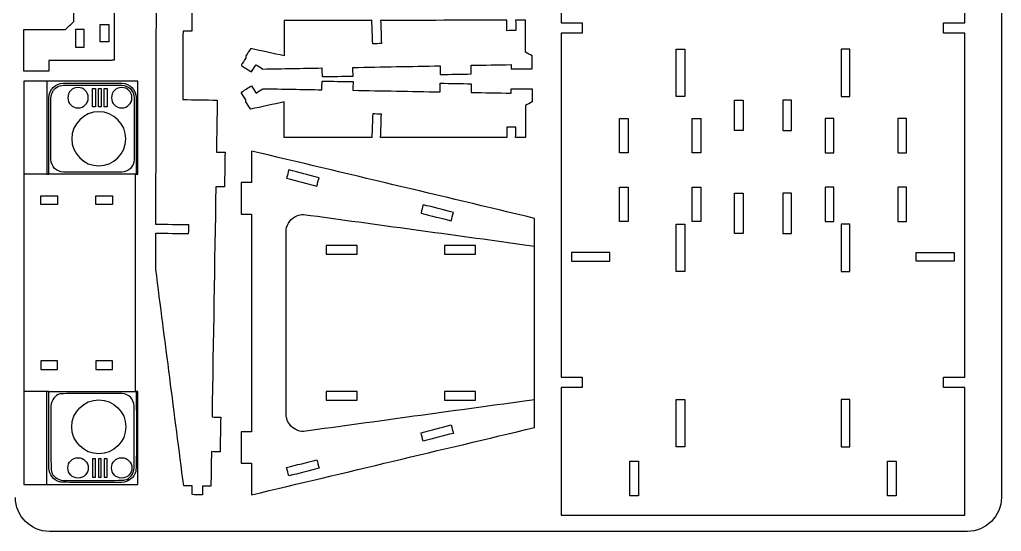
# Model space of a CAD drawing. Extents: x 1449 to 2334, y 110 to 990.
# Drawn here: x 1740.7 to 2029.5, y 109.9 to 260.4 of the extents above; entities that cross this region are included whole.
import ezdxf

# ---------------------------------------------------------------- set-up
doc = ezdxf.new("R2010")
doc.units = 0
doc.layers.get('0').update_dxf_attribs({"linetype": 'CONTINUOUS'})

msp = doc.modelspace()

# ---------------------------------------------------------------- linework, layer by layer
at = {"color": 175}
for p, q in [((2029.477645, 539.85946), (2029.477645, 119.85946)), ((2019.477645, 109.85946), (1749.477645, 109.85946))]:
    msp.add_line(p, q, dxfattribs=at)
at = {"color": 3}
for p, q in [((1889.540745, 260.23466), (1886.618845, 260.22956)), ((1891.515545, 245.92006), (1891.488545, 249.77396)), ((1741.967945, 242.35046), (1741.967245, 123.64356)), ((1775.509045, 242.35006), (1741.967945, 242.35046)), ((1891.515545, 240.08996), (1891.488545, 236.23606)), ((1889.540745, 225.77536), (1886.618845, 225.78046)), ((1774.812045, 214.96786), (1775.509045, 214.96786)), ((1775.508645, 151.02536), (1774.811545, 151.02546)), ((1741.967245, 123.64356), (1775.508245, 123.64326))]:
    msp.add_line(p, q, dxfattribs=at)
at = {"color": 1}
msp.add_line((1749.319445, 128.53866), (1749.319745, 151.02566), dxfattribs=at)
at = {"color": 3}
for points in [[(1780.804145, 200.17856), (1780.938745, 264.93516), (1781.073545, 329.69186), (1781.208045, 394.44846)], [(1768.527945, 360.79616), (1768.527745, 323.37876), (1768.527545, 285.96146), (1768.527345, 248.54416)], [(1899.995045, 275.56396), (1899.995045, 270.20156), (1899.995045, 264.83906), (1899.995045, 259.47666)], [(2018.702245, 259.47686), (2018.702245, 264.77126), (2018.702145, 270.06576), (2018.702145, 275.36026)], [(1791.352645, 270.95026), (1791.343045, 266.31176), (1791.333345, 261.67316), (1791.323745, 257.03476)], [(1756.652645, 259.86966), (1756.652645, 262.47416), (1756.652645, 265.07876), (1756.652645, 267.68326)], [(1844.068545, 260.22466), (1835.564545, 260.22276), (1827.060445, 260.22086), (1818.556345, 260.21906)], [(1818.556345, 260.21906), (1818.557245, 256.73196), (1818.557945, 253.24476), (1818.558745, 249.75776)], [(1844.323345, 260.23426), (1844.238445, 260.23106), (1844.153545, 260.22786), (1844.068545, 260.22466)], [(1844.585745, 253.30556), (1844.498245, 255.61516), (1844.410845, 257.92466), (1844.323345, 260.23426)], [(1847.148645, 260.22536), (1847.063745, 260.22236), (1846.978845, 260.21936), (1846.893845, 260.21636)], [(1846.893845, 260.21636), (1846.973845, 257.94506), (1847.053645, 255.67396), (1847.133545, 253.40266)], [(1883.777945, 260.23346), (1871.568245, 260.23066), (1859.358345, 260.22806), (1847.148645, 260.22536)], [(1883.997145, 260.23796), (1883.924145, 260.23646), (1883.850945, 260.23486), (1883.777945, 260.23346)], [(1884.060445, 257.17786), (1884.039345, 258.19796), (1884.018245, 259.21786), (1883.997145, 260.23796)], [(1886.618845, 260.22956), (1886.639445, 259.23046), (1886.660245, 258.23126), (1886.680845, 257.23206)], [(1889.542745, 250.84746), (1889.542045, 253.97656), (1889.541445, 257.10566), (1889.540745, 260.23466)], [(1741.967245, 245.31676), (1741.967245, 249.39606), (1741.967345, 253.47536), (1741.967345, 257.55466)], [(1741.967345, 257.55466), (1746.046645, 257.55466), (1750.125845, 257.55456), (1754.205145, 257.55456)], [(1754.205145, 257.55456), (1755.020945, 258.32626), (1755.836745, 259.09796), (1756.652645, 259.86966)], [(1788.774245, 257.04006), (1788.758845, 250.33166), (1788.743545, 243.62346), (1788.728345, 236.91516)], [(1791.323745, 257.03476), (1790.473945, 257.03646), (1789.624145, 257.03826), (1788.774245, 257.04006)], [(1886.680845, 257.23206), (1885.807345, 257.21396), (1884.933945, 257.19586), (1884.060445, 257.17786)], [(1899.995045, 259.47666), (1902.067345, 259.47666), (1904.139545, 259.47666), (1906.211845, 259.47666)], [(1906.211845, 259.47666), (1906.211845, 258.45686), (1906.211845, 257.43696), (1906.211845, 256.41716)], [(2012.484345, 259.47676), (2014.556945, 259.47676), (2016.629545, 259.47686), (2018.702245, 259.47686)], [(2012.484345, 256.41726), (2012.484345, 257.43706), (2012.484345, 258.45686), (2012.484345, 259.47676)], [(1906.211845, 256.41716), (1904.139545, 256.41716), (1902.067345, 256.41716), (1899.995045, 256.41716)], [(1899.995045, 256.41716), (1899.995045, 222.69926), (1899.995045, 188.98116), (1899.995045, 155.26326)], [(2018.702245, 256.41736), (2016.629545, 256.41736), (2014.556945, 256.41726), (2012.484345, 256.41726)], [(2018.702345, 155.26336), (2018.702245, 188.98136), (2018.702245, 222.69936), (2018.702245, 256.41736)], [(1808.699945, 251.94406), (1808.212545, 251.21446), (1807.725145, 250.48496), (1807.237745, 249.75536)], [(1818.558745, 249.75776), (1815.272545, 250.48646), (1811.986245, 251.21526), (1808.699945, 251.94406)], [(1847.133545, 253.40266), (1846.284245, 253.37026), (1845.435045, 253.33786), (1844.585745, 253.30556)], [(1767.300845, 248.37636), (1761.303945, 248.37636), (1755.307145, 248.37626), (1749.310245, 248.37626)], [(1749.310245, 248.37626), (1749.310245, 247.35646), (1749.310245, 246.33666), (1749.310245, 245.31676)], [(1768.527345, 248.54416), (1768.118445, 248.48816), (1767.709745, 248.43226), (1767.300845, 248.37636)], [(1807.237845, 249.12976), (1806.779145, 248.41426), (1806.320445, 247.69896), (1805.861845, 246.98346)], [(1807.237745, 249.75536), (1807.237745, 249.54686), (1807.237845, 249.33826), (1807.237845, 249.12976)], [(1891.488545, 249.77396), (1890.839945, 250.13176), (1890.191345, 250.48966), (1889.542745, 250.84746)], [(1805.861845, 246.98346), (1806.873745, 246.33466), (1807.885745, 245.68586), (1808.897645, 245.03716)], [(1808.897645, 245.03716), (1809.356345, 245.75256), (1809.815045, 246.46796), (1810.273645, 247.18346)], [(1810.273645, 247.18346), (1810.942245, 246.75486), (1811.610745, 246.32626), (1812.279245, 245.89766)], [(1812.279245, 245.89766), (1818.061145, 246.00136), (1823.842845, 246.10506), (1829.624745, 246.20876)], [(1829.624745, 246.20876), (1829.639745, 245.35906), (1829.654745, 244.50926), (1829.669745, 243.65956)], [(1838.747245, 246.36996), (1847.296545, 246.52386), (1855.845745, 246.67766), (1864.394945, 246.83156)], [(1838.792345, 243.82086), (1838.777245, 244.67056), (1838.762245, 245.52026), (1838.747245, 246.36996)], [(1864.394945, 246.83156), (1864.410045, 245.98186), (1864.425045, 245.13206), (1864.440045, 244.28236)], [(1873.517545, 246.99276), (1877.437445, 247.06156), (1881.357445, 247.13056), (1885.277345, 247.19936)], [(1873.562545, 244.44356), (1873.547545, 245.29326), (1873.532545, 246.14306), (1873.517545, 246.99276)], [(1885.277345, 247.19936), (1885.285445, 246.77246), (1885.293545, 246.34556), (1885.301545, 245.91866)], [(1885.301545, 245.91866), (1887.372945, 245.91906), (1889.444245, 245.91956), (1891.515545, 245.92006)], [(1749.310245, 245.31676), (1746.862645, 245.31676), (1744.414945, 245.31676), (1741.967245, 245.31676)], [(1829.669745, 243.65956), (1832.710545, 243.71336), (1835.751445, 243.76706), (1838.792345, 243.82086)], [(1864.440045, 244.28236), (1867.480945, 244.33616), (1870.521745, 244.38976), (1873.562545, 244.44356)], [(1775.509045, 214.96786), (1775.509045, 224.09526), (1775.509045, 233.22266), (1775.509045, 242.35006)], [(1805.861845, 239.02656), (1806.873745, 239.67536), (1807.885745, 240.32416), (1808.897645, 240.97286)], [(1808.897645, 240.97286), (1809.356345, 240.25746), (1809.815045, 239.54206), (1810.273645, 238.82656)], [(1810.273645, 238.82656), (1810.942245, 239.25516), (1811.610745, 239.68376), (1812.279245, 240.11236)], [(1812.279245, 240.11236), (1818.061145, 240.00866), (1823.842845, 239.90496), (1829.624745, 239.80126)], [(1829.624745, 239.80126), (1829.639745, 240.65096), (1829.654745, 241.50076), (1829.669745, 242.35046)], [(1829.669745, 242.35046), (1832.710545, 242.29666), (1835.751445, 242.24296), (1838.792345, 242.18916)], [(1838.792345, 242.18916), (1838.777245, 241.33946), (1838.762245, 240.48976), (1838.747245, 239.64006)], [(1864.394945, 239.17846), (1864.410045, 240.02816), (1864.425045, 240.87796), (1864.440045, 241.72766)], [(1864.440045, 241.72766), (1867.480945, 241.67386), (1870.521745, 241.62026), (1873.562545, 241.56646)], [(1873.562545, 241.56646), (1873.547545, 240.71676), (1873.532545, 239.86696), (1873.517545, 239.01726)], [(1885.277345, 238.81066), (1885.285445, 239.23756), (1885.293545, 239.66446), (1885.301545, 240.09136)], [(1885.301545, 240.09136), (1887.372945, 240.09096), (1889.444245, 240.09046), (1891.515545, 240.08996)], [(1788.728345, 236.91516), (1792.101045, 236.85946), (1795.473745, 236.80386), (1798.846445, 236.74816)], [(1807.237845, 236.88026), (1806.779145, 237.59576), (1806.320445, 238.31106), (1805.861845, 239.02656)], [(1807.237745, 236.25466), (1807.237745, 236.46316), (1807.237845, 236.67176), (1807.237845, 236.88026)], [(1838.747245, 239.64006), (1847.296545, 239.48616), (1855.845745, 239.33236), (1864.394945, 239.17846)], [(1873.517545, 239.01726), (1877.437445, 238.94846), (1881.357445, 238.87946), (1885.277345, 238.81066)], [(1798.846445, 236.74816), (1798.762145, 231.64976), (1798.677945, 226.55126), (1798.593645, 221.45286)], [(1808.699945, 234.06596), (1808.212545, 234.79556), (1807.725145, 235.52506), (1807.237745, 236.25466)], [(1818.558745, 236.25226), (1815.272545, 235.52356), (1811.986245, 234.79476), (1808.699945, 234.06596)], [(1818.556345, 225.79096), (1818.557245, 229.27806), (1818.557945, 232.76526), (1818.558745, 236.25226)], [(1889.542745, 235.16256), (1889.542045, 232.03346), (1889.541445, 228.90436), (1889.540745, 225.77536)], [(1891.488545, 236.23606), (1890.839945, 235.87826), (1890.191345, 235.52036), (1889.542745, 235.16256)], [(1844.585745, 232.70446), (1844.498245, 230.39486), (1844.410845, 228.08536), (1844.323345, 225.77576)], [(1847.133545, 232.60736), (1846.284245, 232.63976), (1845.435045, 232.67216), (1844.585745, 232.70446)], [(1846.893845, 225.79366), (1846.973845, 228.06496), (1847.053645, 230.33606), (1847.133545, 232.60736)], [(1884.060445, 228.83216), (1884.039345, 227.81206), (1884.018245, 226.79216), (1883.997145, 225.77206)], [(1886.680845, 228.77796), (1885.807345, 228.79606), (1884.933945, 228.81416), (1884.060445, 228.83216)], [(1886.618845, 225.78046), (1886.639445, 226.77956), (1886.660245, 227.77876), (1886.680845, 228.77796)], [(1844.068545, 225.78536), (1835.564545, 225.78726), (1827.060445, 225.78916), (1818.556345, 225.79096)], [(1844.323345, 225.77576), (1844.238445, 225.77896), (1844.153545, 225.78216), (1844.068545, 225.78536)], [(1847.148645, 225.78466), (1847.063745, 225.78766), (1846.978845, 225.79066), (1846.893845, 225.79366)], [(1883.777945, 225.77656), (1871.568245, 225.77936), (1859.358345, 225.78196), (1847.148645, 225.78466)], [(1883.997145, 225.77206), (1883.924145, 225.77356), (1883.850945, 225.77516), (1883.777945, 225.77656)], [(1798.593645, 221.45286), (1799.443445, 221.43876), (1800.293145, 221.42476), (1801.142945, 221.41076)], [(1801.142945, 221.41076), (1801.086745, 218.01176), (1801.030545, 214.61286), (1800.974445, 211.21396)], [(1892.191145, 201.96766), (1864.441645, 208.56916), (1836.692045, 215.17066), (1808.942545, 221.77216)], [(1808.942545, 221.77216), (1808.942545, 218.68126), (1808.942545, 215.59036), (1808.942545, 212.49946)], [(1774.811545, 151.02546), (1774.811745, 172.33956), (1774.811845, 193.65376), (1774.812045, 214.96786)], [(1798.425145, 211.25606), (1798.052045, 188.67516), (1797.678745, 166.09436), (1797.305545, 143.51356)], [(1800.974445, 211.21396), (1800.124645, 211.22796), (1799.274945, 211.24196), (1798.425145, 211.25606)], [(1808.942545, 212.49946), (1807.915645, 212.49946), (1806.888645, 212.49946), (1805.861845, 212.49946)], [(1805.861845, 212.49946), (1805.861845, 209.40846), (1805.861845, 206.31756), (1805.861845, 203.22666)], [(1805.861845, 203.22666), (1806.888645, 203.22666), (1807.915645, 203.22666), (1808.942545, 203.22666)], [(1808.942545, 203.22666), (1808.942545, 181.86996), (1808.942545, 160.51316), (1808.942545, 139.15646)], [(1790.479345, 200.01886), (1787.254245, 200.07216), (1784.029245, 200.12536), (1780.804145, 200.17856)], [(1790.437245, 197.46966), (1790.451245, 198.31946), (1790.465245, 199.16916), (1790.479345, 200.01886)], [(1892.191145, 140.41546), (1892.191145, 160.93286), (1892.191145, 181.45026), (1892.191145, 201.96766)], [(1780.776645, 186.92116), (1780.783945, 190.49026), (1780.791445, 194.05956), (1780.798845, 197.62876)], [(1780.798845, 197.62876), (1784.011645, 197.57566), (1787.224445, 197.52266), (1790.437245, 197.46966)], [(1788.977545, 123.25186), (1786.243945, 144.47486), (1783.510245, 165.69796), (1780.776645, 186.92116)], [(1899.995045, 155.26326), (1902.067645, 155.26336), (1904.140345, 155.26336), (1906.212945, 155.26346)], [(1906.212945, 155.26346), (1906.212945, 154.24366), (1906.212945, 153.22376), (1906.212945, 152.20396)], [(2012.484445, 152.20406), (2012.484445, 153.22386), (2012.484445, 154.24366), (2012.484445, 155.26356)], [(2012.484445, 155.26356), (2014.557145, 155.26346), (2016.629745, 155.26346), (2018.702345, 155.26336)], [(1775.508245, 123.64326), (1775.508445, 132.77066), (1775.508545, 141.89796), (1775.508645, 151.02536)], [(1906.212945, 152.20396), (1904.140345, 152.20386), (1902.067645, 152.20386), (1899.995045, 152.20376)], [(1899.995045, 152.20376), (1899.995045, 139.67296), (1899.995045, 127.14196), (1899.995045, 114.61106)], [(2018.702245, 152.20386), (2016.629645, 152.20396), (2014.557045, 152.20396), (2012.484445, 152.20406)], [(2018.702245, 114.61126), (2018.702245, 127.14216), (2018.702245, 139.67296), (2018.702245, 152.20386)], [(1797.305545, 143.51356), (1798.155345, 143.49956), (1799.005045, 143.48556), (1799.854745, 143.47146)], [(1799.854745, 143.47146), (1799.798545, 140.07256), (1799.742445, 136.67356), (1799.686145, 133.27456)], [(1808.942545, 139.15646), (1807.915645, 139.15646), (1806.888645, 139.15646), (1805.861845, 139.15646)], [(1805.861845, 139.15646), (1805.861845, 136.06546), (1805.861845, 132.97456), (1805.861845, 129.88366)], [(1808.942545, 120.61106), (1836.692045, 127.21256), (1864.441645, 133.81396), (1892.191145, 140.41546)], [(1797.136945, 133.31666), (1797.080845, 129.91776), (1797.024645, 126.51876), (1796.968545, 123.11986)], [(1799.686145, 133.27456), (1798.836445, 133.28856), (1797.986745, 133.30266), (1797.136945, 133.31666)], [(1805.861845, 129.88366), (1806.888645, 129.88366), (1807.915645, 129.88366), (1808.942545, 129.88366)], [(1808.942545, 129.88366), (1808.942545, 126.79276), (1808.942545, 123.70196), (1808.942545, 120.61106)], [(1791.462245, 123.21076), (1790.634045, 123.22446), (1789.805845, 123.23816), (1788.977545, 123.25186)], [(1791.420145, 120.66156), (1791.434145, 121.51136), (1791.448145, 122.36096), (1791.462245, 123.21076)], [(1794.521245, 123.16026), (1794.507245, 122.31046), (1794.493245, 121.46076), (1794.479145, 120.61106)], [(1796.968545, 123.11986), (1796.152745, 123.13336), (1795.337045, 123.14676), (1794.521245, 123.16026)], [(1794.479145, 120.61106), (1793.459545, 120.62786), (1792.439745, 120.64466), (1791.420145, 120.66156)], [(1899.995045, 114.61106), (1939.564045, 114.61116), (1979.133145, 114.61116), (2018.702245, 114.61126)]]:
    msp.add_open_spline(points, degree=3, dxfattribs=at)
at = {"color": 250}
for points in [[(1759.734045, 257.55446), (1758.880545, 257.55476), (1758.027045, 257.55526), (1757.173545, 257.55566)], [(1757.173545, 257.55566), (1757.177145, 255.82186), (1757.180845, 254.08826), (1757.184445, 252.35446)], [(1759.734045, 252.35336), (1759.734045, 254.08706), (1759.734045, 255.82076), (1759.734045, 257.55446)], [(1764.439945, 253.91096), (1764.439945, 255.61066), (1764.439945, 257.31036), (1764.439945, 259.01006)], [(1764.439945, 259.01006), (1765.289745, 259.01006), (1766.139545, 259.01006), (1766.989445, 259.01006)], [(1766.989445, 259.01006), (1766.989445, 257.31036), (1766.989345, 255.61066), (1766.989345, 253.91096)], [(1757.184445, 252.35446), (1758.034345, 252.35416), (1758.884145, 252.35376), (1759.734045, 252.35336)], [(1766.989345, 253.91096), (1766.139545, 253.91096), (1765.289645, 253.91096), (1764.439945, 253.91096)], [(1933.779945, 251.77846), (1934.636245, 251.77846), (1935.492545, 251.77856), (1936.348845, 251.77856)], [(1933.779945, 237.86276), (1933.779945, 242.50126), (1933.779945, 247.13996), (1933.779945, 251.77846)], [(1936.348845, 251.77856), (1936.348845, 247.13996), (1936.348845, 242.50136), (1936.348845, 237.86286)], [(1982.347545, 251.77856), (1982.347545, 247.13996), (1982.347645, 242.50146), (1982.347645, 237.86296)], [(1984.916445, 251.77856), (1984.060145, 251.77856), (1983.203845, 251.77856), (1982.347545, 251.77856)], [(1984.916545, 237.86276), (1984.916545, 242.50136), (1984.916445, 247.13996), (1984.916445, 251.77856)], [(1757.898245, 240.46826), (1756.237845, 240.46826), (1754.891845, 239.12226), (1754.891845, 237.46186)], [(1760.904645, 237.46186), (1760.904645, 239.12226), (1759.558645, 240.46826), (1757.898245, 240.46826)], [(1762.169845, 234.76276), (1762.169845, 236.55756), (1762.169845, 238.35256), (1762.169845, 240.14736)], [(1762.169845, 240.14736), (1762.455445, 240.14736), (1762.740945, 240.14736), (1763.026545, 240.14736)], [(1763.026545, 240.14736), (1763.026545, 238.35256), (1763.026445, 236.55756), (1763.026445, 234.76276)], [(1763.883145, 240.14736), (1764.168745, 240.14736), (1764.454345, 240.14736), (1764.739845, 240.14736)], [(1763.883145, 234.76276), (1763.883145, 236.55756), (1763.883145, 238.35256), (1763.883145, 240.14736)], [(1764.739845, 240.14736), (1764.739845, 238.35256), (1764.739745, 236.55756), (1764.739745, 234.76276)], [(1765.596445, 234.76276), (1765.596445, 236.55756), (1765.596545, 238.35256), (1765.596545, 240.14736)], [(1765.596545, 240.14736), (1765.882045, 240.14736), (1766.167545, 240.14736), (1766.453045, 240.14736)], [(1766.453045, 240.14736), (1766.453045, 238.35256), (1766.453045, 236.55756), (1766.453045, 234.76276)], [(1770.741545, 240.46826), (1769.081145, 240.46826), (1767.735145, 239.12226), (1767.735145, 237.46186)], [(1773.747945, 237.46186), (1773.747945, 239.12226), (1772.401945, 240.46826), (1770.741545, 240.46826)], [(1754.891845, 237.46186), (1754.891845, 235.80146), (1756.237845, 234.45546), (1757.898245, 234.45546)], [(1757.898245, 234.45546), (1759.558645, 234.45546), (1760.904645, 235.80146), (1760.904645, 237.46186)], [(1767.735145, 237.46186), (1767.735145, 235.80146), (1769.081145, 234.45546), (1770.741545, 234.45546)], [(1770.741545, 234.45546), (1772.401945, 234.45546), (1773.747945, 235.80146), (1773.747945, 237.46186)], [(1936.348845, 237.86286), (1935.492545, 237.86286), (1934.636245, 237.86276), (1933.779945, 237.86276)], [(1982.347645, 237.86296), (1983.203945, 237.86286), (1984.060245, 237.86286), (1984.916545, 237.86276)], [(1763.026445, 234.76276), (1762.740845, 234.76276), (1762.455445, 234.76276), (1762.169845, 234.76276)], [(1764.739745, 234.76276), (1764.454245, 234.76276), (1764.168645, 234.76276), (1763.883145, 234.76276)], [(1766.453045, 234.76276), (1766.167545, 234.76276), (1765.881945, 234.76276), (1765.596445, 234.76276)], [(1950.950945, 236.74076), (1951.800745, 236.74076), (1952.650645, 236.74076), (1953.500345, 236.74076)], [(1950.950945, 227.79976), (1950.950945, 230.78016), (1950.950945, 233.76046), (1950.950945, 236.74076)], [(1953.500345, 236.74076), (1953.500345, 233.76046), (1953.500345, 230.78016), (1953.500345, 227.79976)], [(1967.746545, 236.74076), (1966.896745, 236.74076), (1966.046945, 236.74076), (1965.197045, 236.74076)], [(1965.197045, 236.74076), (1965.197045, 233.76046), (1965.197145, 230.78016), (1965.197145, 227.79976)], [(1967.746545, 227.79976), (1967.746545, 230.78016), (1967.746545, 233.76046), (1967.746545, 236.74076)], [(1764.005545, 233.32476), (1759.612345, 233.32476), (1756.051045, 229.76346), (1756.051045, 225.37026)], [(1771.960045, 225.37026), (1771.960045, 229.76346), (1768.398745, 233.32476), (1764.005545, 233.32476)], [(1917.116145, 231.33246), (1917.965945, 231.33266), (1918.815745, 231.33286), (1919.665545, 231.33306)], [(1917.116245, 221.25006), (1917.116245, 224.61086), (1917.116145, 227.97166), (1917.116145, 231.33246)], [(1919.665545, 231.33306), (1919.665545, 227.97206), (1919.665645, 224.61106), (1919.665645, 221.25006)], [(1938.532445, 231.33246), (1939.382245, 231.33266), (1940.232045, 231.33286), (1941.081845, 231.33306)], [(1938.532445, 221.25006), (1938.532445, 224.61086), (1938.532445, 227.97166), (1938.532445, 231.33246)], [(1941.081845, 231.33306), (1941.081845, 227.97206), (1941.081945, 224.61106), (1941.081945, 221.25006)], [(1980.165045, 231.33256), (1979.315145, 231.33276), (1978.465345, 231.33296), (1977.615445, 231.33316)], [(1977.615445, 231.33316), (1977.615445, 227.97216), (1977.615545, 224.61116), (1977.615545, 221.25016)], [(1980.165145, 221.25016), (1980.165145, 224.61096), (1980.165045, 227.97166), (1980.165045, 231.33256)], [(1999.031645, 231.33316), (1999.031745, 227.97216), (1999.031745, 224.61116), (1999.031845, 221.25016)], [(2001.581345, 231.33256), (2000.731445, 231.33276), (1999.881545, 231.33296), (1999.031645, 231.33316)], [(2001.581345, 221.25016), (2001.581345, 224.61096), (2001.581345, 227.97166), (2001.581345, 231.33256)], [(1756.051045, 225.37026), (1756.051045, 220.97706), (1759.612345, 217.41576), (1764.005545, 217.41576)], [(1764.005545, 217.41576), (1768.398745, 217.41576), (1771.960045, 220.97706), (1771.960045, 225.37026)], [(1953.500345, 227.79976), (1952.650645, 227.79976), (1951.800745, 227.79976), (1950.950945, 227.79976)], [(1965.197145, 227.79976), (1966.046945, 227.79976), (1966.896845, 227.79976), (1967.746545, 227.79976)], [(1919.665645, 221.25006), (1918.815845, 221.25006), (1917.965945, 221.25006), (1917.116245, 221.25006)], [(1941.081945, 221.25006), (1940.232045, 221.25006), (1939.382245, 221.25006), (1938.532445, 221.25006)], [(1977.615545, 221.25016), (1978.465445, 221.25016), (1979.315245, 221.25016), (1980.165145, 221.25016)], [(1999.031845, 221.25016), (1999.881645, 221.25016), (2000.731545, 221.25016), (2001.581345, 221.25016)], [(1748.708245, 214.96816), (1746.461445, 214.96816), (1744.214645, 214.96826), (1741.967945, 214.96826)], [(1819.888245, 216.22386), (1819.675145, 215.40126), (1819.461845, 214.57846), (1819.248745, 213.75576)], [(1819.248745, 213.75576), (1822.210945, 212.98826), (1825.173145, 212.22066), (1828.135345, 211.45316)], [(1828.774745, 213.92106), (1825.812545, 214.68866), (1822.850445, 215.45626), (1819.888245, 216.22386)], [(1828.135345, 211.45316), (1828.348445, 212.27576), (1828.561645, 213.09836), (1828.774745, 213.92106)], [(1917.116245, 211.16756), (1917.965945, 211.16776), (1918.815845, 211.16796), (1919.665645, 211.16816)], [(1917.116245, 201.08516), (1917.116245, 204.44596), (1917.116245, 207.80676), (1917.116245, 211.16756)], [(1919.665645, 211.16816), (1919.665645, 207.80716), (1919.665645, 204.44616), (1919.665645, 201.08516)], [(1938.534345, 211.16756), (1939.383445, 211.16776), (1940.232745, 211.16796), (1941.081845, 211.16816)], [(1938.534345, 201.08516), (1938.534345, 204.44596), (1938.534345, 207.80676), (1938.534345, 211.16756)], [(1941.081845, 211.16816), (1941.081845, 207.80716), (1941.081945, 204.44616), (1941.081945, 201.08516)], [(1980.165145, 211.16766), (1979.315245, 211.16786), (1978.465445, 211.16806), (1977.615545, 211.16826)], [(1977.615545, 211.16826), (1977.615545, 207.80726), (1977.615645, 204.44616), (1977.615645, 201.08516)], [(1980.165145, 201.08516), (1980.165145, 204.44596), (1980.165145, 207.80686), (1980.165145, 211.16766)], [(2001.581445, 211.16766), (2000.731545, 211.16786), (1999.881645, 211.16806), (1999.031745, 211.16826)], [(1999.031745, 211.16826), (1999.031845, 207.80726), (1999.031845, 204.44626), (1999.031945, 201.08526)], [(2001.581445, 201.08526), (2001.581445, 204.44606), (2001.581445, 207.80686), (2001.581445, 211.16766)], [(1746.976245, 208.54536), (1748.614745, 208.54536), (1750.253345, 208.54526), (1751.891745, 208.54526)], [(1746.976245, 205.99676), (1746.976245, 206.84636), (1746.976245, 207.69586), (1746.976245, 208.54536)], [(1751.891745, 208.54526), (1751.891845, 207.69576), (1751.891845, 206.84636), (1751.891945, 205.99676)], [(1763.141745, 205.99656), (1763.141745, 206.84606), (1763.141645, 207.69556), (1763.141645, 208.54506)], [(1763.141645, 208.54506), (1764.773345, 208.54506), (1766.405145, 208.54506), (1768.036845, 208.54506)], [(1768.036845, 208.54506), (1768.036745, 207.69556), (1768.036545, 206.84596), (1768.036545, 205.99646)], [(1950.950345, 197.53336), (1950.950345, 201.46406), (1950.950345, 205.39476), (1950.950345, 209.32556)], [(1950.950345, 209.32556), (1951.800145, 209.32556), (1952.650045, 209.32556), (1953.499845, 209.32556)], [(1953.499845, 209.32556), (1953.499845, 205.39456), (1953.499845, 201.46376), (1953.499845, 197.53276)], [(1967.746645, 209.32556), (1966.896845, 209.32556), (1966.047045, 209.32556), (1965.197245, 209.32556)], [(1965.197245, 209.32556), (1965.197245, 205.39456), (1965.197345, 201.46376), (1965.197345, 197.53276)], [(1967.746645, 197.53336), (1967.746645, 201.46406), (1967.746645, 205.39476), (1967.746645, 209.32556)], [(1751.891945, 205.99676), (1750.253345, 205.99676), (1748.614845, 205.99676), (1746.976245, 205.99676)], [(1768.036545, 205.99646), (1766.404945, 205.99646), (1764.773345, 205.99656), (1763.141745, 205.99656)], [(1859.423345, 205.97936), (1859.210245, 205.15666), (1858.996945, 204.33396), (1858.783845, 203.51136)], [(1868.309845, 203.67656), (1865.347645, 204.44416), (1862.385545, 205.21176), (1859.423345, 205.97936)], [(1819.136945, 198.65186), (1819.307445, 200.38056), (1820.628445, 202.05476), (1822.270245, 202.73486)], [(1822.270245, 202.73486), (1822.787845, 202.94926), (1823.690945, 203.14616), (1824.239845, 203.12666)], [(1824.239845, 203.12666), (1845.890345, 200.15786), (1867.541045, 197.18906), (1889.191545, 194.22046)], [(1858.783845, 203.51136), (1861.746045, 202.74376), (1864.708145, 201.97616), (1867.670345, 201.20866)], [(1867.670345, 201.20866), (1867.883445, 202.03136), (1868.096745, 202.85386), (1868.309845, 203.67656)], [(1919.665645, 201.08516), (1918.815845, 201.08516), (1917.965945, 201.08516), (1917.116245, 201.08516)], [(1933.780045, 186.29966), (1933.780045, 190.93826), (1933.780045, 195.57686), (1933.780045, 200.21546)], [(1933.780045, 200.21546), (1934.636345, 200.21546), (1935.492645, 200.21546), (1936.348945, 200.21546)], [(1936.348945, 200.21546), (1936.348945, 195.57696), (1936.348945, 190.93826), (1936.348945, 186.29976)], [(1941.081945, 201.08516), (1940.232745, 201.08516), (1939.383545, 201.08516), (1938.534345, 201.08516)], [(1977.615645, 201.08516), (1978.465445, 201.08516), (1979.315345, 201.08516), (1980.165145, 201.08516)], [(1982.347745, 200.21556), (1982.347745, 195.57706), (1982.347745, 190.93836), (1982.347745, 186.29986)], [(1984.916645, 200.21546), (1984.060345, 200.21546), (1983.204045, 200.21556), (1982.347745, 200.21556)], [(1984.916745, 186.29966), (1984.916745, 190.93826), (1984.916645, 195.57686), (1984.916645, 200.21546)], [(1999.031945, 201.08526), (1999.881745, 201.08526), (2000.731645, 201.08526), (2001.581445, 201.08526)], [(1819.136945, 143.73146), (1819.136945, 162.03826), (1819.136945, 180.34506), (1819.136945, 198.65186)], [(1953.499845, 197.53276), (1952.650045, 197.53296), (1951.800145, 197.53316), (1950.950345, 197.53336)], [(1965.197345, 197.53276), (1966.047145, 197.53296), (1966.896845, 197.53316), (1967.746645, 197.53336)], [(1840.021645, 193.95356), (1836.980245, 193.95346), (1833.938745, 193.95346), (1830.897345, 193.95336)], [(1830.897345, 193.95336), (1830.897445, 193.10356), (1830.897545, 192.25376), (1830.897645, 191.40406)], [(1840.021645, 191.40406), (1840.021645, 192.25386), (1840.021645, 193.10366), (1840.021645, 193.95356)], [(1874.798545, 193.95406), (1871.757245, 193.95406), (1868.715745, 193.95396), (1865.674345, 193.95396)], [(1865.674345, 193.95396), (1865.674445, 193.10416), (1865.674645, 192.25426), (1865.674745, 191.40446)], [(1874.798545, 191.40446), (1874.798545, 192.25436), (1874.798545, 193.10416), (1874.798545, 193.95406)], [(1830.897645, 191.40406), (1833.938945, 191.40406), (1836.980345, 191.40406), (1840.021645, 191.40406)], [(1865.674745, 191.40446), (1868.716045, 191.40446), (1871.757345, 191.40446), (1874.798545, 191.40446)], [(1914.272545, 191.94546), (1910.533245, 191.94546), (1906.793845, 191.94536), (1903.054545, 191.94536)], [(1903.054545, 191.94536), (1903.054545, 191.09546), (1903.054545, 190.24566), (1903.054545, 189.39576)], [(1914.272545, 189.39576), (1914.272545, 190.24566), (1914.272545, 191.09556), (1914.272545, 191.94546)], [(2004.424745, 191.94536), (2008.164045, 191.94536), (2011.903445, 191.94536), (2015.642745, 191.94536)], [(2004.424745, 189.39576), (2004.424745, 190.24566), (2004.424745, 191.09546), (2004.424745, 191.94536)], [(2015.642745, 191.94536), (2015.642745, 191.09546), (2015.642745, 190.24566), (2015.642745, 189.39576)], [(1903.054545, 189.39576), (1906.793845, 189.39576), (1910.533245, 189.39576), (1914.272545, 189.39576)], [(2015.642745, 189.39576), (2011.903445, 189.39576), (2008.164045, 189.39576), (2004.424745, 189.39576)], [(1936.348945, 186.29976), (1935.492645, 186.29976), (1934.636345, 186.29966), (1933.780045, 186.29966)], [(1982.347745, 186.29986), (1983.204045, 186.29976), (1984.060445, 186.29976), (1984.916745, 186.29966)], [(1746.975945, 159.99696), (1746.975945, 159.14736), (1746.975945, 158.29796), (1746.975945, 157.44846)], [(1751.891645, 159.99696), (1750.253145, 159.99696), (1748.614545, 159.99696), (1746.975945, 159.99696)], [(1751.891445, 157.44836), (1751.891545, 158.29786), (1751.891545, 159.14736), (1751.891645, 159.99696)], [(1768.036145, 159.99646), (1766.404545, 159.99646), (1764.773045, 159.99656), (1763.141445, 159.99656)], [(1763.141445, 159.99656), (1763.141445, 159.14706), (1763.141445, 158.29756), (1763.141445, 157.44796)], [(1768.036545, 157.44796), (1768.036445, 158.29756), (1768.036345, 159.14696), (1768.036145, 159.99646)], [(1746.975945, 157.44846), (1748.614445, 157.44846), (1750.252945, 157.44836), (1751.891445, 157.44836)], [(1763.141445, 157.44796), (1764.773145, 157.44796), (1766.404945, 157.44796), (1768.036545, 157.44796)], [(1840.021645, 150.97856), (1836.980245, 150.97856), (1833.938745, 150.97856), (1830.897345, 150.97856)], [(1830.897345, 150.97856), (1830.897445, 150.12866), (1830.897545, 149.27886), (1830.897645, 148.42896)], [(1840.021645, 148.42896), (1840.021645, 149.27886), (1840.021645, 150.12866), (1840.021645, 150.97856)], [(1874.798545, 150.97876), (1871.757245, 150.97876), (1868.715745, 150.97866), (1865.674345, 150.97866)], [(1865.674345, 150.97866), (1865.674445, 150.12886), (1865.674645, 149.27906), (1865.674745, 148.42926)], [(1874.798545, 148.42926), (1874.798545, 149.27916), (1874.798545, 150.12886), (1874.798545, 150.97876)], [(1756.050545, 140.62336), (1756.050545, 145.01656), (1759.611845, 148.57786), (1764.005045, 148.57786)], [(1764.005045, 148.57786), (1768.398245, 148.57786), (1771.959545, 145.01656), (1771.959545, 140.62336)], [(1889.191545, 148.16276), (1867.541045, 145.19416), (1845.890345, 142.22526), (1824.239845, 139.25646)], [(1830.897645, 148.42896), (1833.938945, 148.42896), (1836.980345, 148.42896), (1840.021645, 148.42896)], [(1865.674745, 148.42926), (1868.716045, 148.42926), (1871.757345, 148.42926), (1874.798545, 148.42926)], [(1933.780145, 134.73646), (1933.780145, 139.37506), (1933.780145, 144.01366), (1933.780145, 148.65236)], [(1933.780145, 148.65236), (1934.636445, 148.65236), (1935.492745, 148.65236), (1936.349045, 148.65236)], [(1936.349045, 148.65236), (1936.349045, 144.01376), (1936.349045, 139.37516), (1936.349045, 134.73666)], [(1982.347945, 148.65236), (1982.347945, 144.01376), (1982.347945, 139.37516), (1982.347945, 134.73666)], [(1984.916845, 148.65236), (1984.060545, 148.65236), (1983.204245, 148.65236), (1982.347945, 148.65236)], [(1984.916945, 134.73646), (1984.916945, 139.37506), (1984.916845, 144.01366), (1984.916845, 148.65236)], [(1819.268345, 143.07116), (1819.224545, 143.29126), (1819.180745, 143.51136), (1819.136945, 143.73146)], [(1820.156545, 141.27006), (1819.695645, 141.87076), (1819.501645, 142.38386), (1819.268345, 143.07116)], [(1764.005045, 132.66886), (1759.611845, 132.66886), (1756.050545, 136.23016), (1756.050545, 140.62336)], [(1771.959545, 140.62336), (1771.959545, 136.23016), (1768.398245, 132.66886), (1764.005045, 132.66886)], [(1824.239845, 139.25646), (1822.744445, 139.20346), (1821.084445, 140.06096), (1820.156545, 141.27006)], [(1858.783845, 138.87196), (1861.746045, 139.63946), (1864.708145, 140.40706), (1867.670345, 141.17466)], [(1859.423345, 136.40396), (1859.210245, 137.22656), (1858.996945, 138.04926), (1858.783845, 138.87196)], [(1868.309845, 138.70656), (1865.347645, 137.93896), (1862.385545, 137.17146), (1859.423345, 136.40396)], [(1867.670345, 141.17466), (1867.883445, 140.35196), (1868.096745, 139.52916), (1868.309845, 138.70656)], [(1936.349045, 134.73666), (1935.492745, 134.73656), (1934.636445, 134.73656), (1933.780145, 134.73646)], [(1982.347945, 134.73666), (1983.204245, 134.73656), (1984.060645, 134.73656), (1984.916945, 134.73646)], [(1754.891345, 128.53176), (1754.891345, 130.19216), (1756.237345, 131.53816), (1757.897745, 131.53816)], [(1757.897745, 131.53816), (1759.558145, 131.53816), (1760.904145, 130.19216), (1760.904145, 128.53176)], [(1763.025845, 131.23086), (1762.740245, 131.23086), (1762.454745, 131.23086), (1762.169145, 131.23086)], [(1762.169145, 131.23086), (1762.169145, 129.43596), (1762.169145, 127.64106), (1762.169145, 125.84616)], [(1763.025845, 125.84616), (1763.025845, 127.64106), (1763.025845, 129.43596), (1763.025845, 131.23086)], [(1763.882445, 131.23086), (1763.882445, 129.43596), (1763.882445, 127.64106), (1763.882445, 125.84616)], [(1764.739145, 131.23086), (1764.453545, 131.23086), (1764.168045, 131.23086), (1763.882445, 131.23086)], [(1764.739145, 125.84616), (1764.739145, 127.64106), (1764.739145, 129.43596), (1764.739145, 131.23086)], [(1766.452445, 131.23086), (1766.166845, 131.23086), (1765.881345, 131.23086), (1765.595745, 131.23086)], [(1765.595745, 131.23086), (1765.595745, 129.43596), (1765.595745, 127.64106), (1765.595745, 125.84616)], [(1766.452345, 125.84616), (1766.452345, 127.64106), (1766.452445, 129.43596), (1766.452445, 131.23086)], [(1767.734645, 128.53176), (1767.734645, 130.19216), (1769.080645, 131.53816), (1770.741045, 131.53816)], [(1770.741045, 131.53816), (1772.401445, 131.53816), (1773.747445, 130.19216), (1773.747445, 128.53176)], [(1819.248745, 128.62726), (1822.210945, 129.39486), (1825.173145, 130.16246), (1828.135345, 130.92996)], [(1828.135345, 130.92996), (1828.348445, 130.10726), (1828.561645, 129.28466), (1828.774745, 128.46196)], [(1920.205445, 130.48446), (1921.055345, 130.48446), (1921.905145, 130.48446), (1922.755045, 130.48446)], [(1920.205545, 120.28576), (1920.205545, 123.68536), (1920.205445, 127.08486), (1920.205445, 130.48446)], [(1922.755045, 130.48446), (1922.755045, 127.08486), (1922.755145, 123.68536), (1922.755145, 120.28576)], [(1995.960245, 120.28606), (1995.960245, 123.68566), (1995.960245, 127.08516), (1995.960245, 130.48476)], [(1995.960245, 130.48476), (1996.810045, 130.48476), (1997.659845, 130.48476), (1998.509745, 130.48476)], [(1998.509745, 130.48476), (1998.509745, 127.08516), (1998.509845, 123.68566), (1998.509845, 120.28606)], [(1757.897745, 125.52536), (1756.237345, 125.52536), (1754.891345, 126.87136), (1754.891345, 128.53176)], [(1760.904145, 128.53176), (1760.904145, 126.87136), (1759.558145, 125.52536), (1757.897745, 125.52536)], [(1770.741045, 125.52536), (1769.080645, 125.52536), (1767.734645, 126.87136), (1767.734645, 128.53176)], [(1773.747445, 128.53176), (1773.747445, 126.87136), (1772.401445, 125.52536), (1770.741045, 125.52536)], [(1819.888245, 126.15926), (1819.675145, 126.98196), (1819.461845, 127.80466), (1819.248745, 128.62726)], [(1828.774745, 128.46196), (1825.812545, 127.69446), (1822.850445, 126.92686), (1819.888245, 126.15926)], [(1762.169145, 125.84616), (1762.454745, 125.84616), (1762.740245, 125.84616), (1763.025845, 125.84616)], [(1763.882445, 125.84616), (1764.168045, 125.84616), (1764.453545, 125.84616), (1764.739145, 125.84616)], [(1765.595745, 125.84616), (1765.881345, 125.84616), (1766.166845, 125.84616), (1766.452345, 125.84616)], [(1922.755145, 120.28576), (1921.905245, 120.28576), (1921.055445, 120.28576), (1920.205545, 120.28576)], [(1998.509845, 120.28606), (1997.659945, 120.28606), (1996.810145, 120.28606), (1995.960245, 120.28606)]]:
    msp.add_open_spline(points, degree=3, dxfattribs=at)
at = {"color": 1}
for points in [[(1748.708245, 242.35036), (1748.708245, 233.22296), (1748.708245, 224.09556), (1748.708245, 214.96816)], [(1749.320145, 237.45516), (1749.484245, 239.95656), (1751.114545, 241.57546), (1753.603345, 241.73836)], [(1750.057145, 238.40536), (1750.551745, 239.60016), (1751.142345, 240.59666), (1752.653145, 241.00136)], [(1752.653145, 241.00136), (1752.969845, 241.04306), (1753.286645, 241.08486), (1753.603345, 241.12646)], [(1753.603345, 241.73836), (1759.314345, 241.73826), (1765.025445, 241.73826), (1770.736345, 241.73816)], [(1753.603345, 241.12646), (1759.314345, 241.12646), (1765.025445, 241.12646), (1770.736345, 241.12636)], [(1770.736345, 241.73816), (1773.226745, 241.57506), (1774.856545, 239.94526), (1775.019545, 237.45496)], [(1770.736345, 241.12636), (1772.903845, 240.98426), (1774.265745, 239.62236), (1774.407745, 237.45496)], [(1749.320145, 214.96816), (1749.320145, 222.46386), (1749.320145, 229.95946), (1749.320145, 237.45516)], [(1749.932045, 237.45516), (1749.973745, 237.77196), (1750.015445, 238.08866), (1750.057145, 238.40536)], [(1749.932045, 219.25136), (1749.932045, 225.31926), (1749.932045, 231.38726), (1749.932045, 237.45516)], [(1774.407745, 237.45496), (1774.407745, 231.38706), (1774.407645, 225.31916), (1774.407645, 219.25116)], [(1775.019545, 237.45496), (1775.019545, 229.95926), (1775.019545, 222.46356), (1775.019545, 214.96786)], [(1753.603345, 215.58006), (1751.435645, 215.72216), (1750.074145, 217.08356), (1749.932045, 219.25136)], [(1774.407645, 219.25116), (1774.265545, 217.08356), (1772.903845, 215.72186), (1770.736245, 215.57986)], [(1748.708245, 214.96816), (1748.912245, 214.96816), (1749.116145, 214.96816), (1749.320145, 214.96816)], [(1774.812045, 214.96786), (1766.314745, 214.96796), (1757.817445, 214.96806), (1749.320145, 214.96816)], [(1770.736245, 215.57986), (1765.025345, 215.57996), (1759.314345, 215.57996), (1753.603345, 215.58006)], [(1889.191545, 194.22046), (1890.191345, 194.08336), (1891.191245, 193.94626), (1892.191145, 193.80916)], [(1748.707845, 151.02566), (1746.461045, 151.02566), (1744.214245, 151.02576), (1741.967445, 151.02576)], [(1748.707445, 123.64356), (1748.707545, 132.77096), (1748.707745, 141.89826), (1748.707845, 151.02566)], [(1749.319745, 151.02566), (1749.115745, 151.02566), (1748.911745, 151.02566), (1748.707845, 151.02566)], [(1749.319745, 151.02566), (1757.816945, 151.02556), (1766.314345, 151.02556), (1774.811545, 151.02546)], [(1752.652745, 150.28856), (1751.135145, 149.98676), (1750.044645, 148.46776), (1749.931545, 146.74246)], [(1770.735845, 150.41356), (1769.219845, 150.51296), (1753.678845, 150.49256), (1752.652745, 150.28856)], [(1774.407145, 146.74216), (1774.120845, 148.91646), (1773.078645, 150.25996), (1770.735845, 150.41356)], [(1775.019145, 151.02536), (1775.019145, 148.10036), (1775.201845, 128.65776), (1774.872945, 127.42976)], [(1892.191145, 148.57406), (1891.191245, 148.43696), (1890.191345, 148.29986), (1889.191545, 148.16276)], [(1749.931545, 146.74246), (1749.829045, 145.17836), (1749.853245, 128.61016), (1750.056445, 127.58846)], [(1774.406945, 128.53846), (1774.407045, 134.60636), (1774.407045, 140.67426), (1774.407145, 146.74216)], [(1752.494045, 124.40136), (1750.606145, 124.92136), (1749.449945, 126.54556), (1749.319445, 128.53866)], [(1750.056445, 127.58846), (1750.358345, 126.07076), (1751.877345, 124.98036), (1753.602645, 124.86726)], [(1774.872945, 127.42976), (1774.369445, 125.54996), (1772.723445, 124.38536), (1770.735545, 124.25516)], [(1771.685845, 124.99226), (1773.203545, 125.29406), (1774.294145, 126.81316), (1774.406945, 128.53846)], [(1770.735545, 124.25516), (1769.237845, 124.15706), (1753.354245, 124.16446), (1752.494045, 124.40136)], [(1753.602645, 124.86726), (1755.118645, 124.76786), (1770.659645, 124.78816), (1771.685845, 124.99226)]]:
    msp.add_open_spline(points, degree=3, dxfattribs=at)
at = {"color": 175}
for points in [[(1749.477645, 109.85946), (1743.977645, 109.85946), (1739.477645, 114.35946), (1739.477645, 119.85946)], [(2029.477645, 119.85946), (2029.477645, 114.35946), (2024.977645, 109.85946), (2019.477645, 109.85946)]]:
    msp.add_open_spline(points, degree=3, dxfattribs=at)

doc.saveas('drawing.dxf')
